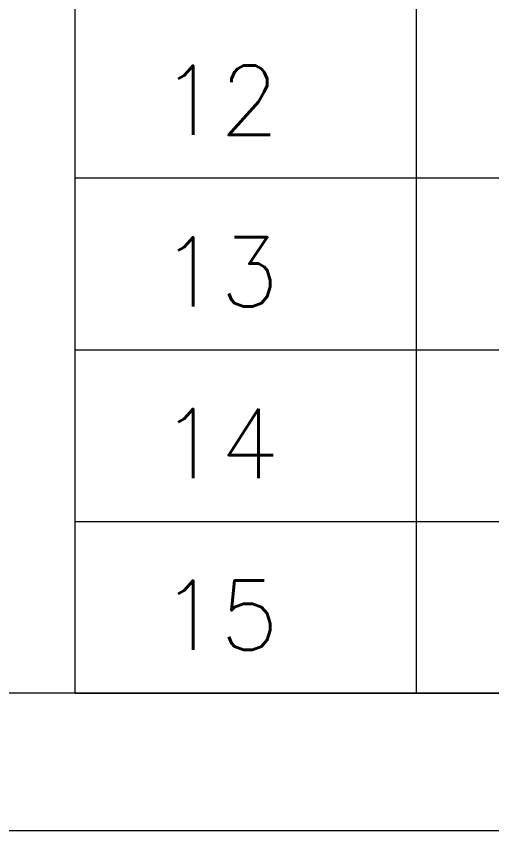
# Model space of a CAD drawing. Extents: x 3505867 to 4040009, y -660366 to -590408.
# Drawn here: x 3962731 to 3963531, y -625948 to -624577 of the extents above; entities that cross this region are included whole.
import ezdxf

# ---------------------------------------------------------------- set-up
doc = ezdxf.new("R2010")
doc.units = 0
doc.header["$LTSCALE"] = 6
doc.header["$MEASUREMENT"] = 0
doc.linetypes.add('ACAD_ISO04W100', pattern=[30, 24, -3, 0, -3])
doc.linetypes.add('CONTINU', pattern=[0])
doc.layers.get('0').update_dxf_attribs({"linetype": 'CONTINUOUS', "lineweight": 0})
doc.layers.add('axes', color=40, linetype='ACAD_ISO04W100', lineweight=0)
doc.layers.add('ELE-LIGHTING WIRRING', color=7, linetype='CONTINUOUS', lineweight=0)
doc.styles.get("Standard").update_dxf_attribs({"font": 'SIMPLEX'})

msp = doc.modelspace()

# ---------------------------------------------------------------- linework, layer by layer
for points in [[(3990675, -593936.6), (3990675, -625948), (3945593.8, -625948), (3945593.8, -593936.6)], [(3990443.2, -594168.4), (3990443.2, -625716.2), (3945825.6, -625716.2), (3945825.6, -594168.4)]]:
    msp.add_lwpolyline(points, close=True)
at = {"layer": 'axes', "color": 7, "linetype": 'CONTINU', "lineweight": 0}
for p, q in [((3963404, -620915.3), (3963404, -625716.2)), ((3962830.4, -624849.2), (3967790, -624849.2)), ((3962830.4, -625138.2), (3967790, -625138.2)), ((3962830.4, -625427.2), (3967790, -625427.2)), ((3962830.4, -625716.2), (3967790, -625716.2))]:
    msp.add_line(p, q, dxfattribs=at)
msp.add_lwpolyline([(3962830.4, -625716.2), (3962830.4, -620915.3), (3967790, -620915.3), (3967790, -625716.2)], dxfattribs=at)

# ---------------------------------------------------------------- texts
at = {"layer": 'ELE-LIGHTING WIRRING', "color": 7, "linetype": 'CONTINU', "lineweight": 0, "char_height": 116.61, "width": 358.178, "attachment_point": 1}
for s, insert in [('{\\C256;12}', (3962973.5, -624660)), ('{\\C256;13}', (3962973.5, -624949)), ('{\\C256;14}', (3962973.5, -625238)), ('{\\C256;15}', (3962973.5, -625527))]:
    msp.add_mtext(s, dxfattribs=dict(at, insert=insert))

doc.saveas('drawing.dxf')
